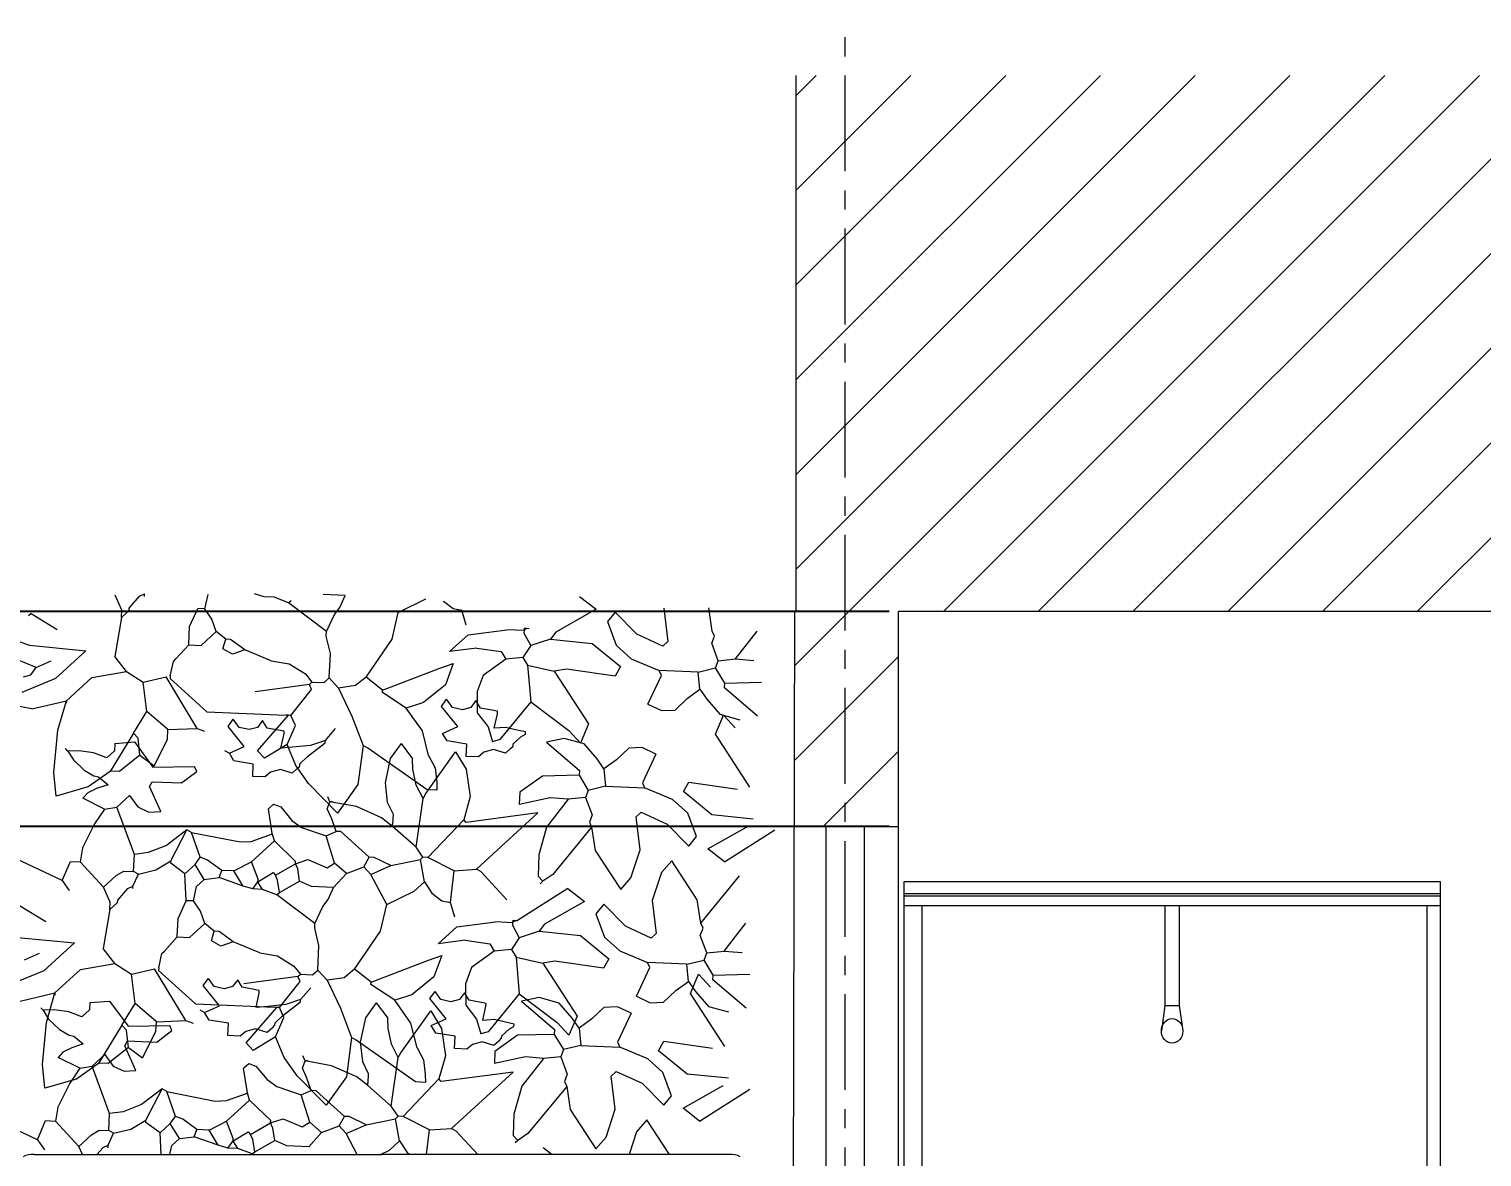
# Model space of a CAD drawing. Header units: centimetres. Extents: x 5667 to 17750, y 274 to 6203.
# Drawn here: x 7855.8 to 8045.5, y 4658 to 4805.3 of the extents above; entities that cross this region are included whole.
import ezdxf

# ---------------------------------------------------------------- set-up
doc = ezdxf.new("R2010")
doc.units = ezdxf.units.CM
doc.header["$MEASUREMENT"] = 0
doc.linetypes.add('CENTERX2', pattern=[4, 2.5, -0.5, 0.5, -0.5])
doc.layers.get('0').update_dxf_attribs({"lineweight": 18})
for name, color, linetype, lineweight in [('A-FURN', 8, 'Continuous', 9), ('A-GLAZ-FULL', 140, 'Continuous', 9), ('A-WALL-FULL', 7, 'Continuous', 20), ('G-ANNO-DIM', 3, 'Continuous', 9), ('G-HEDGE', 104, 'Continuous', 9)]:
    doc.layers.add(name, color=color, linetype=linetype, lineweight=lineweight)
doc.styles.add('ARIAL', font='arial.ttf')
doc.dimstyles.new('TICK_36', dxfattribs={"dimtxt": 10, "dimasz": 3.6, "dimexe": 1.8, "dimexo": 1.2, "dimgap": 1.8, "dimtad": 0, "dimdec": 0, "dimzin": 0, "dimdsep": 46, "dimtxsty": 'ARIAL', "dimblk": 'OBLIQUE', "dimcen": 1.8, "dimdle": 1.8, "dimclrd": 256, "dimclrt": 256, "dimadec": 0, "dimazin": 0, "dimtfac": 1, "dimtdec": 0, "dimtmove": 1, "dimatfit": 3, "dimldrblk": 'OPEN90', "dimfxl": 1, "dimtolj": 1, "dimtzin": 0, "dimarcsym": 0})

# ---------------------------------------------------------------- blocks, each defined once
blk = doc.blocks.new('_Oblique')
at = {"color": 0, "linetype": 'ByBlock', "lineweight": -2}
blk.add_line((-0.5, -0.5), (0.5, 0.5), dxfattribs=at)
blk = doc.blocks.new('*D37')
at = {"layer": 'Defpoints', "color": 0, "transparency": 16777216}
for p in [(7969.34, 4729.28), (7566.06, 4503.99), (7969.34, 4503.99)]:
    blk.add_point(p, dxfattribs=at)
at = {"layer": 'G-ANNO-DIM', "lineweight": -2, "transparency": 16777216}
for p, q in [((7566.06, 4731.08), (7566.06, 4629.6)), ((7566.06, 4502.19), (7566.06, 4603.66))]:
    blk.add_line(p, q, dxfattribs=at)
at = {"layer": 'G-ANNO-DIM', "color": 0, "lineweight": -2, "transparency": 16777216}
for p, q in [((7968.14, 4729.28), (7564.26, 4729.28)), ((7968.14, 4503.99), (7564.26, 4503.99))]:
    blk.add_line(p, q, dxfattribs=at)
at = {"layer": 'G-ANNO-DIM', "lineweight": -2, "transparency": 16777216, "xscale": 3.6, "yscale": 3.6, "zscale": 3.6}
for p, rotation in [((7566.06, 4729.28), 90), ((7566.06, 4503.99), 270)]:
    blk.add_blockref('_Oblique', p, dxfattribs=dict(at, rotation=rotation))
at = {"layer": 'G-ANNO-DIM', "transparency": 16777216, "insert": (7566.06, 4616.63), "char_height": 10, "attachment_point": 5, "rotation": 90, "style": 'ARIAL'}
blk.add_mtext('\\A1;225', dxfattribs=at)
blk = doc.blocks.new('_Open90')
at = {"color": 0, "linetype": 'ByBlock', "lineweight": -2}
for p, q in [((0, 0), (-1, 0)), ((-0.5, 0.5), (0, 0)), ((0, 0), (-0.5, -0.5))]:
    blk.add_line(p, q, dxfattribs=at)
blk = doc.blocks.new('*D39')
at = {"layer": 'Defpoints', "color": 0, "transparency": 16777216}
for p in [(7969.34, 4729.28), (7630.66, 4701.2), (7969.34, 4701.2)]:
    blk.add_point(p, dxfattribs=at)
at = {"layer": 'G-ANNO-DIM', "lineweight": -2, "transparency": 16777216}
for p, q in [((7630.66, 4731.08), (7630.66, 4724.29)), ((7630.66, 4699.4), (7630.66, 4706.18))]:
    blk.add_line(p, q, dxfattribs=at)
at = {"layer": 'G-ANNO-DIM', "color": 0, "lineweight": -2, "transparency": 16777216}
for p, q in [((7968.14, 4729.28), (7628.86, 4729.28)), ((7968.14, 4701.2), (7628.86, 4701.2))]:
    blk.add_line(p, q, dxfattribs=at)
at = {"layer": 'G-ANNO-DIM', "lineweight": -2, "transparency": 16777216, "xscale": 3.6, "yscale": 3.6, "zscale": 3.6}
for p, rotation in [((7630.66, 4729.28), 90), ((7630.66, 4701.2), 270)]:
    blk.add_blockref('_Oblique', p, dxfattribs=dict(at, rotation=rotation))
at = {"layer": 'G-ANNO-DIM', "transparency": 16777216, "insert": (7630.66, 4715.24), "char_height": 10, "attachment_point": 5, "rotation": 90, "style": 'ARIAL'}
blk.add_mtext('\\A1;28', dxfattribs=at)

msp = doc.modelspace()

# ---------------------------------------------------------------- hatches: boundary and pattern name
at = {"layer": 'A-WALL-FULL'}
h = msp.add_hatch(dxfattribs=at)
h.set_pattern_fill('ANSI31', color=0, scale=70)
h.set_pattern_definition([(45, (-147.377, 1185.192), (-6.187184, 6.187184), [])])
h.paths.add_polyline_path([(8561.09, 4799.28), (7955.96, 4799.28), (7955.96, 4729.28), (7955.81, 4729.28), (7955.75, 4701.2), (7969.34, 4701.2), (7969.34, 4729.28), (8178.39, 4729.28), (8178.39, 4713.99), (8186.09, 4713.99), (8186.09, 4729.28), (8547.07, 4729.28), (8547.07, 4713.99), (8561.09, 4713.99), (8561.09, 4729.28)])
h.paths.add_polyline_path([(8571.09, 4503.99), (8561.09, 4503.99), (8085.27, 4503.99), (8085.27, 4503.99), (8070.49, 4503.99), (7969.34, 4503.99), (7969.34, 4581.2), (7955.49, 4581.2), (7955.32, 4503.99), (7659.95, 4503.99), (7649.95, 4503.99), (7649.95, 4433.99), (8571.09, 4433.99)])

# ---------------------------------------------------------------- linework, layer by layer
at = {"layer": 'A-FURN'}
for p, q in [((7970.09, 4692.42), (8040.09, 4692.42)), ((7970.09, 4692.11), (8040.09, 4692.11)), ((7970.09, 4690.85), (8040.09, 4690.85)), ((7970.09, 4690.85), (8040.09, 4690.85)), ((7972.44, 4516.95), (7972.44, 4690.85)), ((8004.15, 4690.85), (8004.15, 4677.79)), ((8006.02, 4690.85), (8006.02, 4677.79)), ((8038.38, 4516.95), (8038.38, 4690.85)), ((8004.15, 4677.79), (8003.69, 4674.49)), ((8004.15, 4677.79), (8006.02, 4677.79)), ((8006.02, 4677.79), (8006.49, 4674.49)), ((7856.47, 4658.33), (7901.86, 4658.33)), ((7947.24, 4658.33), (7901.86, 4658.33))]:
    msp.add_line(p, q, dxfattribs=at)
msp.add_lwpolyline([(7970.09, 4503.99), (7970.09, 4693.99), (8040.09, 4693.99), (8040.09, 4503.99)], dxfattribs=at)
for centre, start, end in [((7856.12, 4656.42), 79.6843, 124.328), ((7947.59, 4656.42), 55.672, 100.3157)]:
    msp.add_arc(centre, 1.94, start, end, dxfattribs=at)
msp.add_ellipse((8005.09, 4674.49), major_axis=(0, 1.61), ratio=0.869663, dxfattribs=at)
at = {"layer": 'A-GLAZ-FULL'}
for p, q in [((7959.91, 4581.2), (7959.91, 4701.2)), ((7964.91, 4581.2), (7964.91, 4701.2))]:
    msp.add_line(p, q, dxfattribs=at)
at = {"layer": 'A-WALL-FULL'}
for p, q in [((7955.96, 4799.28), (7955.96, 4729.28)), ((7955.32, 4503.99), (7955.81, 4729.28)), ((7955.96, 4729.28), (7955.81, 4729.28)), ((8178.39, 4729.28), (7969.34, 4729.28)), ((7969.34, 4503.99), (7969.34, 4729.28)), ((7955.73, 4701.2), (7969.34, 4701.2))]:
    msp.add_line(p, q, dxfattribs=at)
at = {"layer": 'G-ANNO-DIM', "linetype": 'CENTERX2', "ltscale": 5}
msp.add_line((7962.33, 4999.28), (7962.33, 4433.99), dxfattribs=at)
at = {"layer": 'G-HEDGE'}
for p, q in [((7867.91, 4729.45), (7867.04, 4731.4)), ((7868.88, 4729.72), (7870.23, 4731.26)), ((7870.23, 4731.26), (7870.88, 4731.56)), ((7870.86, 4731.24), (7870.88, 4731.56)), ((7878.78, 4729.61), (7879.19, 4731.51)), ((7886.52, 4731.19), (7885.26, 4731.57)), ((7887.8, 4731.14), (7886.52, 4731.19)), ((7889.69, 4730.41), (7887.8, 4731.14)), ((7889.69, 4730.41), (7890.02, 4730.72)), ((7894.64, 4726.68), (7889.69, 4730.41)), ((7897.08, 4731.37), (7894.21, 4731.5)), ((7896.37, 4729.8), (7897.08, 4731.37)), ((7904.01, 4729.15), (7907.61, 4730.91)), ((7909.93, 4730.63), (7911.21, 4729.65)), ((7927.68, 4731.25), (7929.85, 4729.56)), ((7856.06, 4729), (7855.73, 4728.7)), ((7856.06, 4729), (7859.49, 4726.94)), ((7867.87, 4728.49), (7867.01, 4723.41)), ((7867.87, 4728.49), (7867.91, 4729.45)), ((7867.87, 4728.49), (7868.87, 4729.4)), ((7868.87, 4729.4), (7868.88, 4729.72)), ((7876.76, 4727.31), (7877.83, 4729.65)), ((7878.78, 4729.61), (7877.83, 4729.65)), ((7879.69, 4728.29), (7878.78, 4729.61)), ((7894.64, 4726.68), (7895.69, 4728.87)), ((7895.69, 4728.87), (7896.37, 4729.8)), ((7903.22, 4725.67), (7904.01, 4729.15)), ((7911.21, 4729.65), (7912.34, 4729.43)), ((7912.89, 4727.49), (7912.34, 4729.43)), ((7929.85, 4729.56), (7924.6, 4726.59)), ((7932.36, 4729.19), (7931.34, 4727.95)), ((7935.18, 4726.31), (7932.36, 4729.19)), ((7938.7, 4729.69), (7939.22, 4725.37)), ((7945.03, 4726.71), (7944.58, 4729.74)), ((7850.48, 4726.74), (7855.86, 4724.87)), ((7876.66, 4724.91), (7876.76, 4727.31)), ((7878.26, 4724.84), (7880.25, 4726.67)), ((7880.25, 4726.67), (7879.69, 4728.29)), ((7881.49, 4725.66), (7880.25, 4726.67)), ((7894.61, 4726.05), (7894.64, 4726.68)), ((7913.17, 4726.23), (7918.22, 4726.87)), ((7920.46, 4726.77), (7918.22, 4726.87)), ((7920.46, 4726.77), (7920.44, 4726.45)), ((7920.47, 4727.09), (7920.46, 4726.77)), ((7920.79, 4727.08), (7920.46, 4726.77)), ((7920.47, 4727.09), (7920.79, 4727.08)), ((7920.79, 4727.08), (7921.11, 4727.06)), ((7924.6, 4726.59), (7923.92, 4725.66)), ((7931.34, 4727.95), (7932.48, 4724.89)), ((7945.32, 4726.06), (7945.03, 4726.71)), ((7948.07, 4723.07), (7950.9, 4726.7)), ((7855.86, 4724.87), (7863.24, 4724.14)), ((7874.98, 4723.07), (7876.66, 4724.91)), ((7876.66, 4724.91), (7878.26, 4724.84)), ((7881.11, 4724.4), (7881.49, 4725.66)), ((7882.13, 4725.63), (7881.49, 4725.66)), ((7883.98, 4724.27), (7882.13, 4725.63)), ((7895.15, 4723.78), (7894.61, 4726.05)), ((7899.81, 4720.71), (7903.22, 4725.67)), ((7910.73, 4724.03), (7913.17, 4726.23)), ((7921.33, 4724.82), (7920.3, 4723.26)), ((7920.44, 4726.45), (7921.33, 4724.82)), ((7923.92, 4725.66), (7921.33, 4724.82)), ((7923.92, 4725.66), (7929.33, 4725.11)), ((7929.33, 4725.11), (7933.04, 4722.07)), ((7932.48, 4724.89), (7934.45, 4723.11)), ((7938.56, 4724.76), (7935.18, 4726.31)), ((7938.56, 4724.76), (7939.22, 4725.37)), ((7944.96, 4725.12), (7945.32, 4726.06)), ((7945.82, 4722.84), (7944.96, 4725.12)), ((7856.72, 4721.94), (7854.21, 4723.01)), ((7856.72, 4721.94), (7858.67, 4722.82)), ((7863.24, 4724.14), (7859.24, 4720.5)), ((7868.52, 4721.43), (7867.01, 4723.41)), ((7874.25, 4720.86), (7874.65, 4722.76)), ((7874.65, 4722.76), (7874.98, 4723.07)), ((7882.36, 4723.7), (7881.11, 4724.4)), ((7883.98, 4724.27), (7882.36, 4723.7)), ((7887.44, 4722.84), (7883.98, 4724.27)), ((7887.44, 4722.84), (7889.76, 4722.44)), ((7895.01, 4720.59), (7895.15, 4723.78)), ((7914.29, 4724.49), (7910.73, 4724.03)), ((7914.29, 4724.49), (7917.46, 4724.03)), ((7918.06, 4723.04), (7915.09, 4720.93)), ((7917.46, 4724.03), (7918.06, 4723.04)), ((7920.3, 4723.26), (7918.06, 4723.04)), ((7920.3, 4723.26), (7920.9, 4722.28)), ((7934.45, 4723.11), (7938.1, 4721.58)), ((7945.46, 4721.9), (7945.82, 4722.84)), ((7945.82, 4722.84), (7948.07, 4723.07)), ((7948.07, 4723.07), (7950.44, 4722.87)), ((7855.07, 4720.74), (7856.04, 4721.02)), ((7856.04, 4721.02), (7856.72, 4721.94)), ((7864.01, 4720.67), (7868.52, 4721.43)), ((7868.52, 4721.43), (7870.7, 4720.06)), ((7874.25, 4720.86), (7874.23, 4720.54)), ((7889.76, 4722.44), (7891.9, 4721.11)), ((7891.9, 4721.11), (7892.75, 4720.05)), ((7901.97, 4719.01), (7909.45, 4721.88)), ((7909.45, 4721.88), (7911.21, 4722.5)), ((7911.21, 4722.5), (7910.19, 4719.7)), ((7915.09, 4720.93), (7914.31, 4718.8)), ((7920.9, 4722.28), (7924.38, 4721.49)), ((7920.9, 4722.28), (7921.33, 4717.47)), ((7925.99, 4721.74), (7924.38, 4721.49)), ((7924.38, 4721.49), (7928.87, 4714.58)), ((7932.34, 4720.82), (7925.99, 4721.74)), ((7933.04, 4722.07), (7932.34, 4720.82)), ((7936.63, 4717.17), (7938.39, 4720.93)), ((7938.39, 4720.93), (7938.1, 4721.58)), ((7943.2, 4721.36), (7938.1, 4721.58)), ((7943.2, 4721.36), (7945.46, 4721.9)), ((7943.42, 4719.11), (7943.2, 4721.36)), ((7946.66, 4719.93), (7945.46, 4721.9)), ((7859.24, 4720.5), (7854.88, 4718.71)), ((7860.68, 4717.62), (7864.01, 4720.67)), ((7870.7, 4720.06), (7873.7, 4720.74)), ((7871.17, 4716.2), (7870.7, 4720.06)), ((7877.78, 4713.99), (7873.7, 4720.74)), ((7874.23, 4720.54), (7879.03, 4716.18)), ((7892.42, 4719.75), (7885.34, 4718.78)), ((7890, 4715.7), (7892.71, 4719.1)), ((7892.42, 4719.75), (7892.75, 4720.05)), ((7892.71, 4719.1), (7892.42, 4719.75)), ((7892.75, 4720.05), (7894.35, 4719.98)), ((7894.35, 4719.98), (7895.01, 4720.59)), ((7896.23, 4719.26), (7895.01, 4720.59)), ((7898.44, 4719.6), (7896.23, 4719.26)), ((7896.23, 4719.26), (7897.97, 4715.62)), ((7899.81, 4720.71), (7898.44, 4719.6)), ((7901.97, 4719.01), (7899.81, 4720.71)), ((7901.96, 4718.69), (7901.97, 4719.01)), ((7910.19, 4719.7), (7907.3, 4717.37)), ((7941.77, 4717.91), (7943.42, 4719.11)), ((7943.42, 4719.11), (7944.32, 4717.8)), ((7946.63, 4719.29), (7946.66, 4719.93)), ((7950.94, 4715.59), (7946.63, 4719.29)), ((7946.66, 4719.93), (7951.46, 4720.04)), ((7856.16, 4716.54), (7852.25, 4717.31)), ((7856.16, 4716.54), (7860.68, 4717.62)), ((7859.58, 4713.76), (7860.68, 4717.62)), ((7860.68, 4717.62), (7860.67, 4717.3)), ((7905.07, 4716.64), (7901.96, 4718.69)), ((7907.3, 4717.37), (7905.07, 4716.64)), ((7909.66, 4716.88), (7910.34, 4717.8)), ((7911.1, 4716.73), (7910.34, 4717.8)), ((7914.16, 4717.64), (7913.5, 4716.74)), ((7914.76, 4716.65), (7914.16, 4717.64)), ((7914.31, 4718.8), (7914.34, 4716.03)), ((7921.33, 4717.47), (7917.28, 4712.53)), ((7921.33, 4717.47), (7926.28, 4713.73)), ((7936.63, 4717.17), (7938.41, 4716.32)), ((7940.18, 4716.4), (7941.77, 4717.91)), ((7944.32, 4717.8), (7946.03, 4715.84)), ((7869.45, 4713.4), (7871.17, 4716.2)), ((7873.94, 4713.84), (7871.17, 4716.2)), ((7879.03, 4716.18), (7889.37, 4715.73)), ((7881.79, 4714.27), (7882.47, 4715.2)), ((7883.23, 4714.13), (7882.47, 4715.2)), ((7885.65, 4711.09), (7889.68, 4715.71)), ((7889.68, 4715.71), (7889.37, 4715.73)), ((7890, 4715.7), (7889.68, 4715.71)), ((7890.59, 4714.4), (7890, 4715.7)), ((7897.97, 4715.62), (7899.42, 4711.77)), ((7907.17, 4713.67), (7905.07, 4716.64)), ((7911.78, 4714.23), (7909.66, 4716.88)), ((7912.4, 4716.44), (7911.1, 4716.73)), ((7913.5, 4716.74), (7912.4, 4716.44)), ((7914.34, 4716.03), (7915.75, 4714.19)), ((7916.98, 4716.24), (7914.76, 4716.65)), ((7916.56, 4714.02), (7916.97, 4715.92)), ((7916.97, 4715.92), (7916.98, 4716.24)), ((7938.41, 4716.32), (7940.18, 4716.4)), ((7945.43, 4713.23), (7946.5, 4715.74)), ((7946.03, 4715.84), (7948.64, 4715.11)), ((7948.02, 4714.08), (7946.5, 4715.74)), ((7859.05, 4708.24), (7859.58, 4713.76)), ((7869.45, 4713.4), (7866.4, 4708.39)), ((7870.06, 4712.73), (7869.45, 4713.4)), ((7873.89, 4712.57), (7873.94, 4713.84)), ((7873.94, 4713.84), (7877.78, 4713.99)), ((7877.78, 4713.99), (7878.73, 4713.63)), ((7883.91, 4711.62), (7881.79, 4714.27)), ((7884.53, 4713.84), (7883.23, 4714.13)), ((7885.63, 4714.14), (7884.53, 4713.84)), ((7886.3, 4715.04), (7885.63, 4714.14)), ((7886.89, 4714.05), (7886.3, 4715.04)), ((7889.11, 4713.64), (7886.89, 4714.05)), ((7888.7, 4711.42), (7889.1, 4713.32)), ((7889.1, 4713.32), (7889.11, 4713.64)), ((7889.52, 4711.88), (7890.59, 4714.4)), ((7894.5, 4712.44), (7895.84, 4713.98)), ((7907.99, 4710.44), (7907.17, 4713.67)), ((7909.82, 4713.35), (7911.78, 4714.23)), ((7910.42, 4712.37), (7909.82, 4713.35)), ((7915.75, 4714.19), (7916.31, 4712.25)), ((7918.08, 4714.13), (7916.56, 4714.02)), ((7919.35, 4713.83), (7918.08, 4714.13)), ((7920.65, 4713.55), (7919.35, 4713.83)), ((7920.03, 4712.91), (7920.63, 4713.23)), ((7920.63, 4713.23), (7920.65, 4713.55)), ((7926.28, 4713.73), (7927.81, 4712.07)), ((7928.87, 4714.58), (7927.81, 4712.07)), ((7949.92, 4706.33), (7945.43, 4713.23)), ((7860.87, 4711.03), (7860.57, 4711.36)), ((7866.99, 4712.04), (7866.95, 4711.09)), ((7866.99, 4712.04), (7869.56, 4712.25)), ((7869.56, 4712.25), (7871.97, 4708.95)), ((7870.28, 4710.49), (7870.06, 4712.73)), ((7872.14, 4709.13), (7873.89, 4712.57)), ((7881.96, 4710.75), (7883.91, 4711.62)), ((7889.52, 4711.88), (7886.56, 4710.1)), ((7890.22, 4711.53), (7888.7, 4711.42)), ((7890.65, 4709.17), (7889.52, 4711.88)), ((7892.58, 4711.77), (7890.22, 4711.53)), ((7892.17, 4710.31), (7894.48, 4712.12)), ((7894.5, 4712.44), (7892.58, 4711.77)), ((7894.48, 4712.12), (7894.5, 4712.44)), ((7899.42, 4711.77), (7898.76, 4706.67)), ((7900.04, 4711.43), (7899.42, 4711.77)), ((7907.8, 4705.97), (7900.04, 4711.43)), ((7904.38, 4712.01), (7902.98, 4710.06)), ((7904.38, 4712.01), (7905.9, 4710.03)), ((7912.96, 4711.94), (7910.42, 4712.37)), ((7912.89, 4710.34), (7912.96, 4711.94)), ((7917.28, 4712.53), (7916.31, 4712.25)), ((7918.69, 4711.37), (7918.02, 4710.76)), ((7918.69, 4711.37), (7919.02, 4711.67)), ((7919.02, 4711.67), (7919.03, 4711.99)), ((7919.03, 4711.99), (7920.03, 4712.91)), ((7925.67, 4712.7), (7923.36, 4712.22)), ((7923.36, 4712.22), (7927.67, 4708.52)), ((7928.28, 4711.98), (7925.67, 4712.7)), ((7929.98, 4710.02), (7928.28, 4711.98)), ((7934.12, 4711.41), (7932.53, 4709.91)), ((7935.89, 4711.49), (7934.12, 4711.41)), ((7937.67, 4710.64), (7935.89, 4711.49)), ((7862.36, 4711.09), (7860.87, 4711.03)), ((7860.87, 4711.03), (7861.6, 4709.89)), ((7861.6, 4709.89), (7863.01, 4708.54)), ((7864.22, 4710.82), (7862.36, 4711.09)), ((7865.95, 4710.17), (7864.22, 4710.82)), ((7866.95, 4711.09), (7865.95, 4710.17)), ((7870.28, 4710.49), (7867.63, 4708.36)), ((7870.28, 4710.49), (7872.14, 4709.13)), ((7881.33, 4711.1), (7881.96, 4710.75)), ((7882.55, 4709.77), (7881.96, 4710.75)), ((7885.09, 4709.34), (7882.55, 4709.77)), ((7886.56, 4710.1), (7885.65, 4711.09)), ((7891.17, 4709.39), (7892.17, 4710.31)), ((7902.98, 4710.06), (7902.3, 4706.89)), ((7905.93, 4708.68), (7905.9, 4710.03)), ((7907.62, 4705.48), (7911.51, 4710.95)), ((7907.99, 4710.44), (7908.83, 4708.84)), ((7911.51, 4710.95), (7912.91, 4708.66)), ((7914.48, 4710.27), (7912.89, 4710.34)), ((7915.21, 4710.88), (7914.48, 4710.27)), ((7916.48, 4711.23), (7915.21, 4710.88)), ((7918.02, 4710.76), (7916.48, 4711.23)), ((7930.88, 4708.7), (7929.98, 4710.02)), ((7932.53, 4709.91), (7930.88, 4708.7)), ((7937.67, 4710.64), (7935.91, 4706.88)), ((7859.36, 4705.16), (7859.05, 4708.24)), ((7863.01, 4708.54), (7864.27, 4707.81)), ((7866.4, 4708.39), (7863.52, 4706.36)), ((7864.27, 4707.81), (7864.88, 4707.66)), ((7864.88, 4707.66), (7866.12, 4706.65)), ((7867.63, 4708.36), (7866.35, 4708.42)), ((7871.97, 4708.95), (7877.41, 4709.03)), ((7875.71, 4706.87), (7877.7, 4708.38)), ((7877.7, 4708.38), (7877.41, 4709.03)), ((7885.02, 4707.74), (7885.09, 4709.34)), ((7886.62, 4707.67), (7885.02, 4707.74)), ((7887.35, 4708.28), (7886.62, 4707.67)), ((7888.62, 4708.63), (7887.35, 4708.28)), ((7890.15, 4708.16), (7888.62, 4708.63)), ((7890.82, 4708.77), (7890.15, 4708.16)), ((7892.3, 4706.79), (7890.65, 4709.17)), ((7890.82, 4708.77), (7891.15, 4709.07)), ((7891.15, 4709.07), (7891.17, 4709.39)), ((7906.38, 4706.6), (7905.93, 4708.68)), ((7908.83, 4708.84), (7909.04, 4706.99)), ((7912.91, 4708.66), (7913.41, 4705.09)), ((7922.85, 4707.77), (7919.88, 4705.66)), ((7927.65, 4707.88), (7922.85, 4707.77)), ((7927.67, 4708.52), (7927.65, 4707.88)), ((7927.65, 4707.88), (7928.84, 4705.91)), ((7930.88, 4708.7), (7931.1, 4706.45)), ((7863.52, 4706.36), (7859.36, 4705.16)), ((7864.61, 4706.13), (7863.47, 4705.57)), ((7866.12, 4706.65), (7864.61, 4706.13)), ((7871.54, 4706.41), (7871.89, 4707.04)), ((7873, 4703.15), (7871.54, 4706.41)), ((7871.89, 4707.04), (7875.71, 4706.87)), ((7896.1, 4702.94), (7892.3, 4706.79)), ((7898.76, 4706.67), (7896.1, 4702.94)), ((7902.3, 4706.89), (7902.57, 4704.36)), ((7907.27, 4704.85), (7906.38, 4706.6)), ((7909.07, 4705.92), (7907.8, 4705.97)), ((7909.04, 4706.99), (7909.07, 4705.92)), ((7919.88, 4705.66), (7919.81, 4704.07)), ((7928.84, 4705.91), (7928.48, 4704.97)), ((7931.1, 4706.45), (7928.84, 4705.91)), ((7931.1, 4706.45), (7936.2, 4706.23)), ((7935.91, 4706.88), (7936.2, 4706.23)), ((7939.85, 4704.71), (7936.2, 4706.23)), ((7941.27, 4705.74), (7941.96, 4706.99)), ((7944.97, 4702.71), (7941.27, 4705.74)), ((7941.96, 4706.99), (7948.31, 4706.08)), ((7863.47, 4705.57), (7862.84, 4704.87)), ((7865.66, 4703.47), (7862.84, 4704.87)), ((7867.27, 4703.72), (7868.93, 4705.25)), ((7868.93, 4705.25), (7870.02, 4703.74)), ((7870.02, 4703.74), (7871.46, 4703.07)), ((7887.07, 4703.5), (7887.74, 4704.11)), ((7887.74, 4704.11), (7888.68, 4703.75)), ((7888.68, 4703.75), (7890.13, 4701.99)), ((7894.74, 4703.48), (7895.1, 4704.42)), ((7895.1, 4704.42), (7894.81, 4705.08)), ((7895.42, 4704.41), (7895.1, 4704.42)), ((7898.56, 4703.79), (7895.1, 4704.42)), ((7901.83, 4702.33), (7898.56, 4703.79)), ((7902.57, 4704.36), (7903.34, 4702.79)), ((7906.35, 4698.5), (7907.27, 4704.85)), ((7907.27, 4704.85), (7907.62, 4705.48)), ((7913.41, 4705.09), (7912.58, 4702.07)), ((7923.86, 4704.94), (7919.81, 4704.07)), ((7926.23, 4704.75), (7923.4, 4701.12)), ((7926.23, 4704.75), (7923.86, 4704.94)), ((7928.48, 4704.97), (7926.23, 4704.75)), ((7928.48, 4704.97), (7929.34, 4702.7)), ((7941.82, 4702.93), (7939.85, 4704.71)), ((7865.66, 4703.47), (7864.35, 4701.53)), ((7865.66, 4703.47), (7867.27, 4703.72)), ((7869.56, 4697.55), (7867.27, 4703.72)), ((7871.46, 4703.07), (7873, 4703.15)), ((7887.57, 4700.28), (7887.07, 4703.5)), ((7890.13, 4701.99), (7891.4, 4701.07)), ((7895.33, 4702.18), (7894.74, 4703.48)), ((7895.89, 4700.55), (7895.33, 4702.18)), ((7903.27, 4701.19), (7901.83, 4702.33)), ((7903.34, 4702.79), (7903.29, 4701.51)), ((7907.89, 4697.16), (7912.58, 4702.07)), ((7912.89, 4701.73), (7912.58, 4702.07)), ((7922.25, 4702.97), (7912.89, 4701.73)), ((7914.22, 4695.6), (7922.25, 4702.97)), ((7929.34, 4702.7), (7928.98, 4701.75)), ((7935.75, 4703.05), (7935.08, 4702.44)), ((7935.6, 4698.13), (7935.08, 4702.44)), ((7935.75, 4703.05), (7939.12, 4701.51)), ((7942.96, 4699.86), (7941.82, 4702.93)), ((7950.38, 4702.15), (7944.97, 4702.71)), ((7864.35, 4701.53), (7862.8, 4698.4)), ((7876.41, 4700.77), (7873.74, 4698.72)), ((7874.31, 4696.7), (7876.41, 4700.77)), ((7877.03, 4700.42), (7876.41, 4700.77)), ((7877.03, 4700.42), (7883.37, 4699.18)), ((7878.17, 4697.17), (7877.03, 4700.42)), ((7884.82, 4699.24), (7887.59, 4700.21)), ((7887.85, 4699.31), (7887.57, 4700.28)), ((7891.4, 4701.07), (7894.59, 4699.97)), ((7894.59, 4699.97), (7895.89, 4700.55)), ((7895.71, 4696.41), (7894.59, 4699.97)), ((7896.53, 4700.53), (7895.89, 4700.55)), ((7900.22, 4697.17), (7896.53, 4700.53)), ((7903.27, 4701.19), (7903.29, 4701.51)), ((7906.35, 4698.5), (7903.27, 4701.19)), ((7923.4, 4701.12), (7922.36, 4697.47)), ((7929.27, 4701.1), (7924.2, 4694.93)), ((7928.98, 4701.75), (7929.27, 4701.1)), ((7929.27, 4701.1), (7929.72, 4698.07)), ((7939.12, 4701.51), (7941.95, 4698.63)), ((7944.45, 4698.25), (7949.7, 4701.22)), ((7946.62, 4696.56), (7953.19, 4700.75)), ((7862.8, 4698.4), (7862.48, 4696.58)), ((7873.74, 4698.72), (7871.35, 4697.78)), ((7883.37, 4699.18), (7884.82, 4699.24)), ((7884.85, 4696.56), (7887.85, 4699.31)), ((7890.61, 4696.63), (7887.85, 4699.31)), ((7907.25, 4697.18), (7906.35, 4698.5)), ((7929.72, 4698.07), (7933.07, 4692.94)), ((7934.41, 4694.48), (7935.6, 4698.13)), ((7941.95, 4698.63), (7942.96, 4699.86)), ((7946.62, 4696.56), (7944.45, 4698.25)), ((7860.14, 4694.12), (7852.62, 4697.65)), ((7860.14, 4694.12), (7861.21, 4696.63)), ((7861.21, 4696.63), (7862.48, 4696.58)), ((7865.53, 4693.25), (7862.48, 4696.58)), ((7869.46, 4695.32), (7869.56, 4697.55)), ((7871.35, 4697.78), (7869.56, 4697.55)), ((7872.34, 4695.51), (7874.31, 4696.7)), ((7874.3, 4696.38), (7874.31, 4696.7)), ((7876.16, 4695.02), (7874.3, 4696.38)), ((7876.16, 4695.02), (7877.49, 4696.24)), ((7877.49, 4696.24), (7878.17, 4697.17)), ((7878.68, 4694.27), (7877.49, 4696.24)), ((7879.11, 4696.81), (7878.17, 4697.17)), ((7880.97, 4695.45), (7879.11, 4696.81)), ((7882.56, 4695.38), (7884.85, 4696.56)), ((7885.71, 4694.29), (7884.85, 4696.56)), ((7887.97, 4694.83), (7890.6, 4696.31)), ((7890.6, 4696.31), (7892.22, 4696.88)), ((7890.6, 4696.31), (7890.61, 4696.63)), ((7890.89, 4695.66), (7890.6, 4696.31)), ((7892.22, 4696.88), (7894.73, 4695.81)), ((7894.73, 4695.81), (7895.71, 4696.41)), ((7897.25, 4695.06), (7895.71, 4696.41)), ((7899.53, 4695.92), (7900.22, 4697.17)), ((7900.86, 4697.14), (7900.22, 4697.17)), ((7903.05, 4696.09), (7900.86, 4697.14)), ((7903.05, 4696.09), (7906.92, 4696.88)), ((7906.92, 4696.88), (7907.25, 4697.18)), ((7907.43, 4693.98), (7906.92, 4696.88)), ((7907.89, 4697.16), (7907.25, 4697.18)), ((7911.33, 4695.41), (7907.89, 4697.16)), ((7922.36, 4697.47), (7922.28, 4694.69)), ((7939.73, 4696.72), (7938.38, 4695.18)), ((7943.07, 4691.59), (7939.73, 4696.72)), ((7865.53, 4693.25), (7867.2, 4694.77)), ((7867.2, 4694.77), (7868.18, 4695.37)), ((7868.18, 4695.37), (7869.46, 4695.32)), ((7869.37, 4693.4), (7870.08, 4694.97)), ((7870.08, 4694.97), (7869.46, 4695.32)), ((7870.08, 4694.97), (7872.34, 4695.51)), ((7876.32, 4691.5), (7876.16, 4695.02)), ((7877.68, 4693.36), (7878.68, 4694.27)), ((7878.68, 4694.27), (7880.61, 4694.51)), ((7880.61, 4694.51), (7880.97, 4695.45)), ((7883.76, 4693.41), (7880.61, 4694.51)), ((7882.56, 4695.38), (7880.97, 4695.45)), ((7883.76, 4693.41), (7882.56, 4695.38)), ((7885.7, 4693.97), (7887.67, 4695.16)), ((7885.7, 4693.97), (7885.71, 4694.29)), ((7887.67, 4695.16), (7887.97, 4694.83)), ((7888.26, 4694.18), (7887.97, 4694.83)), ((7891.14, 4694.05), (7890.89, 4695.66)), ((7895.57, 4693.22), (7897.25, 4695.06)), ((7897.25, 4695.06), (7899.53, 4695.92)), ((7900.44, 4694.92), (7899.53, 4695.92)), ((7900.44, 4694.92), (7903.05, 4696.09)), ((7902.51, 4691), (7900.44, 4694.92)), ((7910.83, 4691.27), (7911.33, 4695.41)), ((7911.33, 4695.41), (7914.22, 4695.6)), ((7914.84, 4695.25), (7914.22, 4695.6)), ((7918.2, 4691.59), (7914.84, 4695.25)), ((7922.28, 4694.69), (7922.89, 4694.03)), ((7924.2, 4694.93), (7922.89, 4694.03)), ((7933.07, 4692.94), (7934.41, 4694.48)), ((7938.38, 4695.18), (7937.2, 4691.54)), ((7943.53, 4688.56), (7948.59, 4694.73)), ((7860.14, 4694.12), (7861.04, 4692.81)), ((7866.41, 4691.29), (7865.53, 4693.25)), ((7867.38, 4691.57), (7868.72, 4693.11)), ((7868.72, 4693.11), (7869.37, 4693.4)), ((7869.36, 4693.08), (7869.37, 4693.4)), ((7877.28, 4691.46), (7877.68, 4693.36)), ((7885.02, 4693.04), (7883.76, 4693.41)), ((7885.02, 4693.04), (7885.7, 4693.97)), ((7886.3, 4692.98), (7885.02, 4693.04)), ((7886.3, 4692.98), (7885.7, 4693.97)), ((7888.18, 4692.26), (7886.3, 4692.98)), ((7888.18, 4692.26), (7888.52, 4692.57)), ((7888.52, 4692.57), (7888.26, 4694.18)), ((7888.52, 4692.57), (7891.14, 4694.05)), ((7892.7, 4693.34), (7891.14, 4694.05)), ((7895.57, 4693.22), (7892.7, 4693.34)), ((7894.87, 4691.65), (7895.57, 4693.22)), ((7902.51, 4691), (7906.1, 4692.76)), ((7906.1, 4692.76), (7907.43, 4693.98)), ((7907.43, 4693.98), (7908.42, 4692.47)), ((7908.42, 4692.47), (7909.7, 4691.5)), ((7926.18, 4693.1), (7919.61, 4688.91)), ((7922.89, 4694.03), (7922.55, 4693.72)), ((7926.18, 4693.1), (7928.34, 4691.41)), ((7854.56, 4690.85), (7857.99, 4688.78)), ((7866.36, 4690.34), (7866.41, 4691.29)), ((7866.36, 4690.34), (7867.36, 4691.25)), ((7867.36, 4691.25), (7867.38, 4691.57)), ((7875.26, 4689.15), (7876.32, 4691.5)), ((7877.28, 4691.46), (7876.32, 4691.5)), ((7878.18, 4690.14), (7877.28, 4691.46)), ((7893.13, 4688.53), (7888.18, 4692.26)), ((7893.13, 4688.53), (7894.19, 4690.72)), ((7894.19, 4690.72), (7894.87, 4691.65)), ((7901.72, 4687.52), (7902.51, 4691)), ((7909.7, 4691.5), (7910.83, 4691.27)), ((7911.39, 4689.33), (7910.83, 4691.27)), ((7928.34, 4691.41), (7923.1, 4688.44)), ((7930.85, 4691.03), (7929.84, 4689.8)), ((7933.68, 4688.15), (7930.85, 4691.03)), ((7937.2, 4691.54), (7937.72, 4687.22)), ((7943.53, 4688.56), (7943.07, 4691.59)), ((7866.36, 4690.34), (7865.5, 4685.26)), ((7875.16, 4686.76), (7875.26, 4689.15)), ((7878.75, 4688.52), (7878.18, 4690.14)), ((7911.67, 4688.07), (7916.72, 4688.72)), ((7918.95, 4688.62), (7916.72, 4688.72)), ((7918.95, 4688.62), (7918.94, 4688.3)), ((7918.97, 4688.94), (7918.95, 4688.62)), ((7919.29, 4688.93), (7918.95, 4688.62)), ((7918.97, 4688.94), (7919.29, 4688.93)), ((7919.29, 4688.93), (7919.61, 4688.91)), ((7929.84, 4689.8), (7930.97, 4686.73)), ((7943.82, 4687.91), (7943.53, 4688.56)), ((7854.35, 4686.71), (7861.74, 4685.98)), ((7873.48, 4684.91), (7875.16, 4686.76)), ((7875.16, 4686.76), (7876.75, 4686.69)), ((7876.75, 4686.69), (7878.75, 4688.52)), ((7879.98, 4687.51), (7878.75, 4688.52)), ((7879.61, 4686.24), (7879.98, 4687.51)), ((7880.62, 4687.48), (7879.98, 4687.51)), ((7882.48, 4686.12), (7880.62, 4687.48)), ((7893.11, 4687.89), (7893.13, 4688.53)), ((7893.65, 4685.63), (7893.11, 4687.89)), ((7898.31, 4682.55), (7901.72, 4687.52)), ((7909.22, 4685.87), (7911.67, 4688.07)), ((7919.83, 4686.66), (7918.8, 4685.11)), ((7918.94, 4688.3), (7919.83, 4686.66)), ((7922.42, 4687.51), (7919.83, 4686.66)), ((7923.1, 4688.44), (7922.42, 4687.51)), ((7922.42, 4687.51), (7927.83, 4686.95)), ((7927.83, 4686.95), (7931.53, 4683.92)), ((7930.97, 4686.73), (7932.95, 4684.96)), ((7937.05, 4686.61), (7933.68, 4688.15)), ((7937.05, 4686.61), (7937.72, 4687.22)), ((7943.46, 4686.97), (7943.82, 4687.91)), ((7944.32, 4684.69), (7943.46, 4686.97)), ((7946.57, 4684.91), (7949.4, 4688.54)), ((7861.74, 4685.98), (7857.74, 4682.34)), ((7867.02, 4683.28), (7865.5, 4685.26)), ((7873.15, 4684.61), (7873.48, 4684.91)), ((7880.86, 4685.55), (7879.61, 4686.24)), ((7882.48, 4686.12), (7880.86, 4685.55)), ((7885.93, 4684.69), (7882.48, 4686.12)), ((7893.51, 4682.44), (7893.65, 4685.63)), ((7912.78, 4686.33), (7909.22, 4685.87)), ((7912.78, 4686.33), (7915.96, 4685.87)), ((7916.55, 4684.89), (7913.59, 4682.78)), ((7915.96, 4685.87), (7916.55, 4684.89)), ((7918.8, 4685.11), (7916.55, 4684.89)), ((7918.8, 4685.11), (7919.4, 4684.13)), ((7932.95, 4684.96), (7936.59, 4683.43)), ((7944.32, 4684.69), (7946.57, 4684.91)), ((7946.57, 4684.91), (7948.94, 4684.72)), ((7855.21, 4683.79), (7857.17, 4684.66)), ((7862.51, 4682.51), (7867.02, 4683.28)), ((7867.02, 4683.28), (7869.19, 4681.9)), ((7872.74, 4682.71), (7873.15, 4684.61)), ((7885.93, 4684.69), (7888.25, 4684.28)), ((7888.25, 4684.28), (7890.4, 4682.96)), ((7890.4, 4682.96), (7891.25, 4681.9)), ((7900.47, 4680.86), (7907.95, 4683.73)), ((7907.95, 4683.73), (7909.7, 4684.35)), ((7909.7, 4684.35), (7908.68, 4681.55)), ((7919.4, 4684.13), (7922.88, 4683.34)), ((7919.4, 4684.13), (7919.83, 4679.31)), ((7924.49, 4683.58), (7922.88, 4683.34)), ((7922.88, 4683.34), (7927.37, 4676.43)), ((7930.84, 4682.67), (7924.49, 4683.58)), ((7931.53, 4683.92), (7930.84, 4682.67)), ((7936.89, 4682.78), (7936.59, 4683.43)), ((7941.7, 4683.21), (7936.59, 4683.43)), ((7941.7, 4683.21), (7943.96, 4683.75)), ((7941.92, 4680.96), (7941.7, 4683.21)), ((7943.96, 4683.75), (7944.32, 4684.69)), ((7945.15, 4681.78), (7943.96, 4683.75)), ((7857.74, 4682.34), (7853.37, 4680.56)), ((7859.18, 4679.46), (7862.51, 4682.51)), ((7869.19, 4681.9), (7872.2, 4682.58)), ((7869.66, 4678.05), (7869.19, 4681.9)), ((7876.28, 4675.84), (7872.2, 4682.58)), ((7872.74, 4682.71), (7872.73, 4682.39)), ((7872.73, 4682.39), (7877.53, 4678.02)), ((7878.55, 4680.42), (7879.23, 4681.35)), ((7879.99, 4680.27), (7879.23, 4681.35)), ((7883.06, 4681.18), (7882.39, 4680.28)), ((7883.65, 4680.2), (7883.06, 4681.18)), ((7890.91, 4681.6), (7883.84, 4680.63)), ((7890.91, 4681.6), (7891.25, 4681.9)), ((7891.2, 4680.94), (7890.91, 4681.6)), ((7891.25, 4681.9), (7892.84, 4681.83)), ((7892.84, 4681.83), (7893.51, 4682.44)), ((7894.73, 4681.11), (7893.51, 4682.44)), ((7896.94, 4681.44), (7894.73, 4681.11)), ((7894.73, 4681.11), (7896.47, 4677.47)), ((7898.31, 4682.55), (7896.94, 4681.44)), ((7900.47, 4680.86), (7898.31, 4682.55)), ((7908.68, 4681.55), (7905.79, 4679.21)), ((7913.59, 4682.78), (7912.81, 4680.64)), ((7935.12, 4679.02), (7936.89, 4682.78)), ((7942.19, 4679.38), (7943.25, 4681.89)), ((7944.78, 4680.22), (7943.25, 4681.89)), ((7945.12, 4681.14), (7945.15, 4681.78)), ((7949.44, 4677.44), (7945.12, 4681.14)), ((7945.15, 4681.78), (7949.95, 4681.89)), ((7854.66, 4678.38), (7859.18, 4679.46)), ((7858.08, 4675.6), (7859.18, 4679.46)), ((7859.18, 4679.46), (7859.16, 4679.14)), ((7880.67, 4677.77), (7878.55, 4680.42)), ((7881.29, 4679.99), (7879.99, 4680.27)), ((7882.39, 4680.28), (7881.29, 4679.99)), ((7885.87, 4679.78), (7883.65, 4680.2)), ((7885.46, 4677.56), (7885.86, 4679.46)), ((7885.86, 4679.46), (7885.87, 4679.78)), ((7888.5, 4677.55), (7891.2, 4680.94)), ((7891.25, 4678.59), (7892.6, 4680.13)), ((7900.46, 4680.54), (7900.47, 4680.86)), ((7903.56, 4678.49), (7900.46, 4680.54)), ((7905.79, 4679.21), (7903.56, 4678.49)), ((7908.15, 4678.72), (7908.83, 4679.65)), ((7909.6, 4678.57), (7908.83, 4679.65)), ((7912.66, 4679.48), (7912, 4678.58)), ((7913.26, 4678.5), (7912.66, 4679.48)), ((7912.81, 4680.64), (7912.84, 4677.87)), ((7919.83, 4679.31), (7915.78, 4674.38)), ((7919.83, 4679.31), (7924.78, 4675.58)), ((7938.68, 4678.25), (7940.27, 4679.75)), ((7940.27, 4679.75), (7941.92, 4680.96)), ((7941.92, 4680.96), (7942.82, 4679.64)), ((7946.68, 4672.47), (7942.19, 4679.38)), ((7942.82, 4679.64), (7944.52, 4677.69)), ((7857.63, 4677.18), (7857.33, 4677.51)), ((7859.12, 4677.23), (7857.63, 4677.18)), ((7857.63, 4677.18), (7858.36, 4676.04)), ((7860.98, 4676.97), (7859.12, 4677.23)), ((7863.71, 4677.23), (7862.71, 4676.32)), ((7863.75, 4678.19), (7863.71, 4677.23)), ((7863.75, 4678.19), (7866.32, 4678.39)), ((7866.32, 4678.39), (7868.73, 4675.09)), ((7867.94, 4675.25), (7869.66, 4678.05)), ((7872.44, 4675.69), (7869.66, 4678.05)), ((7877.53, 4678.02), (7887.86, 4677.57)), ((7878.09, 4677.24), (7878.72, 4676.9)), ((7878.72, 4676.9), (7880.67, 4677.77)), ((7884.14, 4672.94), (7888.18, 4677.56)), ((7886.98, 4677.68), (7885.46, 4677.56)), ((7889.33, 4677.92), (7886.98, 4677.68)), ((7888.18, 4677.56), (7887.86, 4677.57)), ((7888.5, 4677.55), (7888.18, 4677.56)), ((7889.08, 4676.24), (7888.5, 4677.55)), ((7888.92, 4676.45), (7891.24, 4678.27)), ((7891.25, 4678.59), (7889.33, 4677.92)), ((7891.24, 4678.27), (7891.25, 4678.59)), ((7896.47, 4677.47), (7897.92, 4673.62)), ((7901.14, 4678.16), (7899.74, 4676.21)), ((7901.14, 4678.16), (7902.66, 4676.17)), ((7905.67, 4675.52), (7903.56, 4678.49)), ((7910.28, 4676.07), (7908.15, 4678.72)), ((7910.89, 4678.29), (7909.6, 4678.57)), ((7912, 4678.58), (7910.89, 4678.29)), ((7912.84, 4677.87), (7914.25, 4676.04)), ((7915.48, 4678.08), (7913.26, 4678.5)), ((7915.06, 4675.86), (7915.46, 4677.76)), ((7915.46, 4677.76), (7915.48, 4678.08)), ((7922.42, 4678.85), (7920.12, 4678.37)), ((7920.12, 4678.37), (7924.43, 4674.67)), ((7925.03, 4678.12), (7922.42, 4678.85)), ((7926.74, 4676.16), (7925.03, 4678.12)), ((7930.88, 4677.56), (7929.29, 4676.05)), ((7932.65, 4677.63), (7930.88, 4677.56)), ((7934.43, 4676.79), (7932.65, 4677.63)), ((7935.12, 4679.02), (7936.91, 4678.17)), ((7936.91, 4678.17), (7938.68, 4678.25)), ((7944.52, 4677.69), (7947.13, 4676.96)), ((7857.55, 4670.09), (7858.08, 4675.6)), ((7858.36, 4676.04), (7859.77, 4674.68)), ((7862.71, 4676.32), (7860.98, 4676.97)), ((7872.38, 4674.41), (7872.44, 4675.69)), ((7872.44, 4675.69), (7876.28, 4675.84)), ((7876.28, 4675.84), (7877.22, 4675.48)), ((7879.31, 4675.91), (7878.72, 4676.9)), ((7881.85, 4675.48), (7879.31, 4675.91)), ((7881.78, 4673.89), (7881.85, 4675.48)), ((7887.91, 4675.22), (7887.93, 4675.54)), ((7887.93, 4675.54), (7888.92, 4676.45)), ((7888.01, 4673.73), (7889.08, 4676.24)), ((7899.74, 4676.21), (7899.06, 4673.03)), ((7902.69, 4674.82), (7902.66, 4676.17)), ((7904.37, 4671.62), (7908.26, 4677.1)), ((7906.49, 4672.29), (7905.67, 4675.52)), ((7908.26, 4677.1), (7909.67, 4674.8)), ((7908.32, 4675.2), (7910.28, 4676.07)), ((7914.25, 4676.04), (7914.8, 4674.1)), ((7916.58, 4675.98), (7915.06, 4675.86)), ((7917.85, 4675.68), (7916.58, 4675.98)), ((7919.14, 4675.39), (7917.85, 4675.68)), ((7919.13, 4675.07), (7919.14, 4675.39)), ((7924.78, 4675.58), (7926.3, 4673.92)), ((7927.37, 4676.43), (7926.3, 4673.92)), ((7927.64, 4674.84), (7926.74, 4676.16)), ((7929.29, 4676.05), (7927.64, 4674.84)), ((7934.43, 4676.79), (7932.67, 4673.03)), ((7859.77, 4674.68), (7861.03, 4673.95)), ((7861.03, 4673.95), (7861.64, 4673.8)), ((7861.64, 4673.8), (7862.88, 4672.79)), ((7867.94, 4675.25), (7864.89, 4670.23)), ((7868.55, 4674.58), (7867.94, 4675.25)), ((7868.78, 4672.33), (7868.55, 4674.58)), ((7868.73, 4675.09), (7874.17, 4675.18)), ((7870.63, 4670.97), (7872.38, 4674.41)), ((7872.47, 4673.01), (7874.46, 4674.52)), ((7874.46, 4674.52), (7874.17, 4675.18)), ((7883.38, 4673.82), (7881.78, 4673.89)), ((7884.1, 4674.43), (7883.38, 4673.82)), ((7885.38, 4674.77), (7884.1, 4674.43)), ((7888.01, 4673.73), (7885.06, 4671.94)), ((7886.91, 4674.3), (7885.38, 4674.77)), ((7887.58, 4674.91), (7886.91, 4674.3)), ((7887.58, 4674.91), (7887.91, 4675.22)), ((7889.14, 4671.02), (7888.01, 4673.73)), ((7897.92, 4673.62), (7897.25, 4668.51)), ((7898.54, 4673.27), (7897.92, 4673.62)), ((7903.14, 4672.74), (7902.69, 4674.82)), ((7908.92, 4674.21), (7908.32, 4675.2)), ((7911.45, 4673.78), (7908.92, 4674.21)), ((7909.67, 4674.8), (7910.17, 4671.23)), ((7911.38, 4672.19), (7911.45, 4673.78)), ((7915.78, 4674.38), (7914.8, 4674.1)), ((7919.61, 4673.92), (7916.64, 4671.81)), ((7917.18, 4673.21), (7917.52, 4673.52)), ((7917.52, 4673.52), (7917.53, 4673.84)), ((7917.53, 4673.84), (7918.53, 4674.75)), ((7918.53, 4674.75), (7919.13, 4675.07)), ((7924.4, 4674.03), (7919.61, 4673.92)), ((7924.43, 4674.67), (7924.4, 4674.03)), ((7924.4, 4674.03), (7925.6, 4672.06)), ((7927.64, 4674.84), (7927.86, 4672.6)), ((7860.23, 4671.71), (7859.6, 4671.02)), ((7861.37, 4672.28), (7860.23, 4671.71)), ((7862.88, 4672.79), (7861.37, 4672.28)), ((7868.78, 4672.33), (7866.13, 4670.21)), ((7868.3, 4672.56), (7868.65, 4673.18)), ((7869.75, 4669.3), (7868.3, 4672.56)), ((7868.65, 4673.18), (7872.47, 4673.01)), ((7868.78, 4672.33), (7870.63, 4670.97)), ((7885.06, 4671.94), (7884.14, 4672.94)), ((7906.29, 4667.82), (7898.54, 4673.27)), ((7899.06, 4673.03), (7899.33, 4670.5)), ((7904.03, 4671), (7903.14, 4672.74)), ((7904.03, 4671), (7904.37, 4671.62)), ((7906.49, 4672.29), (7907.33, 4670.69)), ((7912.98, 4672.12), (7911.38, 4672.19)), ((7913.71, 4672.73), (7912.98, 4672.12)), ((7914.98, 4673.08), (7913.71, 4672.73)), ((7916.52, 4672.6), (7914.98, 4673.08)), ((7917.18, 4673.21), (7916.52, 4672.6)), ((7916.64, 4671.81), (7916.57, 4670.21)), ((7925.6, 4672.06), (7925.24, 4671.11)), ((7927.86, 4672.6), (7925.6, 4672.06)), ((7927.86, 4672.6), (7932.96, 4672.38)), ((7932.67, 4673.03), (7932.96, 4672.38)), ((7936.61, 4670.85), (7932.96, 4672.38)), ((7938.02, 4671.89), (7938.72, 4673.14)), ((7941.73, 4668.85), (7938.02, 4671.89)), ((7938.72, 4673.14), (7945.07, 4672.22)), ((7857.85, 4667), (7857.55, 4670.09)), ((7862.42, 4669.62), (7859.6, 4671.02)), ((7862.42, 4669.62), (7861.11, 4667.67)), ((7864.89, 4670.23), (7862.01, 4668.2)), ((7862.42, 4669.62), (7864.03, 4669.87)), ((7864.03, 4669.87), (7865.69, 4671.39)), ((7866.31, 4663.69), (7864.03, 4669.87)), ((7866.13, 4670.21), (7864.85, 4670.27)), ((7865.69, 4671.39), (7866.78, 4669.89)), ((7866.78, 4669.89), (7868.22, 4669.21)), ((7883.83, 4669.64), (7884.5, 4670.25)), ((7884.33, 4666.42), (7883.83, 4669.64)), ((7884.5, 4670.25), (7885.44, 4669.89)), ((7885.44, 4669.89), (7886.89, 4668.13)), ((7890.8, 4668.64), (7889.14, 4671.02)), ((7891.5, 4669.63), (7891.86, 4670.57)), ((7892.08, 4668.32), (7891.5, 4669.63)), ((7891.86, 4670.57), (7891.57, 4671.22)), ((7892.18, 4670.56), (7891.86, 4670.57)), ((7895.32, 4669.94), (7891.86, 4670.57)), ((7898.59, 4668.48), (7895.32, 4669.94)), ((7899.33, 4670.5), (7900.1, 4668.93)), ((7903.11, 4664.65), (7904.03, 4671)), ((7907.33, 4670.69), (7907.54, 4668.83)), ((7910.17, 4671.23), (7909.34, 4668.21)), ((7920.62, 4671.09), (7916.57, 4670.21)), ((7922.99, 4670.89), (7920.16, 4667.26)), ((7922.99, 4670.89), (7920.62, 4671.09)), ((7925.24, 4671.11), (7922.99, 4670.89)), ((7925.24, 4671.11), (7926.1, 4668.84)), ((7938.58, 4669.07), (7936.61, 4670.85)), ((7862.01, 4668.2), (7857.85, 4667)), ((7868.22, 4669.21), (7869.75, 4669.3)), ((7886.89, 4668.13), (7888.16, 4667.22)), ((7894.59, 4664.79), (7890.8, 4668.64)), ((7892.65, 4666.7), (7892.08, 4668.32)), ((7897.25, 4668.51), (7894.59, 4664.79)), ((7900.03, 4667.34), (7898.59, 4668.48)), ((7900.1, 4668.93), (7900.05, 4667.66)), ((7904.65, 4663.3), (7909.34, 4668.21)), ((7907.57, 4667.77), (7906.29, 4667.82)), ((7907.54, 4668.83), (7907.57, 4667.77)), ((7909.64, 4667.88), (7909.34, 4668.21)), ((7919.01, 4669.11), (7909.64, 4667.88)), ((7910.97, 4661.75), (7919.01, 4669.11)), ((7926.1, 4668.84), (7925.74, 4667.9)), ((7925.74, 4667.9), (7926.03, 4667.24)), ((7932.5, 4669.2), (7931.84, 4668.59)), ((7932.36, 4664.27), (7931.84, 4668.59)), ((7932.5, 4669.2), (7935.88, 4667.65)), ((7939.72, 4666.01), (7938.58, 4669.07)), ((7947.14, 4668.3), (7941.73, 4668.85)), ((7861.11, 4667.67), (7859.56, 4664.54)), ((7873.17, 4666.91), (7870.5, 4664.87)), ((7871.07, 4662.85), (7873.17, 4666.91)), ((7873.79, 4666.56), (7873.17, 4666.91)), ((7873.79, 4666.56), (7880.13, 4665.33)), ((7874.93, 4663.32), (7873.79, 4666.56)), ((7881.58, 4665.39), (7884.35, 4666.35)), ((7884.61, 4665.45), (7884.33, 4666.42)), ((7888.16, 4667.22), (7891.35, 4666.12)), ((7891.35, 4666.12), (7892.65, 4666.7)), ((7892.47, 4662.55), (7891.35, 4666.12)), ((7893.29, 4666.67), (7892.65, 4666.7)), ((7896.98, 4663.31), (7893.29, 4666.67)), ((7900.03, 4667.34), (7900.05, 4667.66)), ((7903.11, 4664.65), (7900.03, 4667.34)), ((7920.16, 4667.26), (7919.12, 4663.62)), ((7926.03, 4667.24), (7920.96, 4661.07)), ((7926.03, 4667.24), (7926.48, 4664.22)), ((7935.88, 4667.65), (7938.7, 4664.77)), ((7938.7, 4664.77), (7939.72, 4666.01)), ((7941.21, 4664.4), (7946.46, 4667.37)), ((7943.38, 4662.71), (7949.95, 4666.89)), ((7859.56, 4664.54), (7859.24, 4662.72)), ((7868.11, 4663.93), (7866.31, 4663.69)), ((7870.5, 4664.87), (7868.11, 4663.93)), ((7880.13, 4665.33), (7881.58, 4665.39)), ((7881.61, 4662.71), (7884.61, 4665.45)), ((7887.37, 4662.77), (7884.61, 4665.45)), ((7904.01, 4663.33), (7903.11, 4664.65)), ((7926.48, 4664.22), (7929.83, 4659.09)), ((7931.17, 4660.63), (7932.36, 4664.27)), ((7943.38, 4662.71), (7941.21, 4664.4)), ((7856.9, 4660.27), (7849.38, 4663.79)), ((7856.9, 4660.27), (7857.96, 4662.78)), ((7857.96, 4662.78), (7859.24, 4662.72)), ((7862.29, 4659.39), (7859.24, 4662.72)), ((7866.22, 4661.46), (7866.31, 4663.69)), ((7869.1, 4661.65), (7871.07, 4662.85)), ((7871.06, 4662.53), (7871.07, 4662.85)), ((7872.92, 4661.17), (7871.06, 4662.53)), ((7872.92, 4661.17), (7874.25, 4662.39)), ((7874.25, 4662.39), (7874.93, 4663.32)), ((7875.44, 4660.42), (7874.25, 4662.39)), ((7875.87, 4662.96), (7874.93, 4663.32)), ((7877.73, 4661.6), (7875.87, 4662.96)), ((7879.32, 4661.53), (7881.61, 4662.71)), ((7882.47, 4660.43), (7881.61, 4662.71)), ((7884.73, 4660.97), (7887.35, 4662.46)), ((7887.35, 4662.46), (7888.98, 4663.02)), ((7887.35, 4662.46), (7887.37, 4662.77)), ((7887.65, 4661.8), (7887.35, 4662.46)), ((7888.98, 4663.02), (7891.49, 4661.96)), ((7891.49, 4661.96), (7892.47, 4662.55)), ((7894.01, 4661.21), (7892.47, 4662.55)), ((7894.01, 4661.21), (7896.29, 4662.07)), ((7896.29, 4662.07), (7896.98, 4663.31)), ((7897.2, 4661.07), (7896.29, 4662.07)), ((7897.62, 4663.29), (7896.98, 4663.31)), ((7897.2, 4661.07), (7899.81, 4662.23)), ((7899.81, 4662.23), (7897.62, 4663.29)), ((7899.81, 4662.23), (7903.68, 4663.02)), ((7903.68, 4663.02), (7904.01, 4663.33)), ((7904.19, 4660.12), (7903.68, 4663.02)), ((7904.65, 4663.3), (7904.01, 4663.33)), ((7908.09, 4661.55), (7904.65, 4663.3)), ((7919.12, 4663.62), (7919.04, 4660.84)), ((7936.49, 4662.86), (7935.14, 4661.32)), ((7939.44, 4658.33), (7936.49, 4662.86)), ((7856.9, 4660.27), (7857.8, 4658.95)), ((7862.29, 4659.39), (7863.96, 4660.92)), ((7863.96, 4660.92), (7864.94, 4661.52)), ((7864.94, 4661.52), (7866.22, 4661.46)), ((7866.13, 4659.55), (7866.84, 4661.11)), ((7866.84, 4661.11), (7866.22, 4661.46)), ((7866.84, 4661.11), (7869.1, 4661.65)), ((7873.05, 4658.33), (7872.92, 4661.17)), ((7874.44, 4659.5), (7875.44, 4660.42)), ((7875.44, 4660.42), (7877.37, 4660.65)), ((7877.37, 4660.65), (7877.73, 4661.6)), ((7880.52, 4659.56), (7877.37, 4660.65)), ((7879.32, 4661.53), (7877.73, 4661.6)), ((7880.52, 4659.56), (7879.32, 4661.53)), ((7881.78, 4659.18), (7882.46, 4660.11)), ((7882.46, 4660.11), (7884.43, 4661.3)), ((7882.46, 4660.11), (7882.47, 4660.43)), ((7883.05, 4659.13), (7882.46, 4660.11)), ((7884.43, 4661.3), (7884.73, 4660.97)), ((7885.02, 4660.32), (7884.73, 4660.97)), ((7885.27, 4658.71), (7885.02, 4660.32)), ((7885.27, 4658.71), (7887.89, 4660.19)), ((7887.89, 4660.19), (7887.65, 4661.8)), ((7889.46, 4659.49), (7887.89, 4660.19)), ((7892.33, 4659.36), (7894.01, 4661.21)), ((7898.64, 4658.33), (7897.2, 4661.07)), ((7902.86, 4658.9), (7904.19, 4660.12)), ((7904.19, 4660.12), (7905.18, 4658.62)), ((7907.7, 4658.33), (7908.09, 4661.55)), ((7908.09, 4661.55), (7910.97, 4661.75)), ((7911.6, 4661.4), (7910.97, 4661.75)), ((7914.41, 4658.33), (7911.6, 4661.4)), ((7919.04, 4660.84), (7919.65, 4660.17)), ((7919.65, 4660.17), (7919.31, 4659.87)), ((7920.96, 4661.07), (7919.65, 4660.17)), ((7929.83, 4659.09), (7931.17, 4660.63)), ((7935.14, 4661.32), (7934.17, 4658.33)), ((7862.77, 4658.33), (7862.29, 4659.39)), ((7864.67, 4658.33), (7865.48, 4659.25)), ((7865.48, 4659.25), (7866.13, 4659.55)), ((7866.12, 4659.23), (7866.13, 4659.55)), ((7874.19, 4658.33), (7874.44, 4659.5)), ((7881.78, 4659.18), (7880.52, 4659.56)), ((7883.05, 4659.13), (7881.78, 4659.18)), ((7884.94, 4658.41), (7883.05, 4659.13)), ((7884.94, 4658.41), (7885.27, 4658.71)), ((7885.04, 4658.33), (7884.94, 4658.41)), ((7892.33, 4659.36), (7889.46, 4659.49)), ((7901.69, 4658.33), (7902.86, 4658.9)), ((7905.18, 4658.62), (7905.56, 4658.33)), ((7922.94, 4659.24), (7924.1, 4658.33))]:
    msp.add_line(p, q, dxfattribs=at)
for centre in [(7879.03, 4716.18), (7877.53, 4678.02)]:
    msp.add_arc(centre, 0.0000399, 227.3475, 267.1505, dxfattribs=at)

# ---------------------------------------------------------------- dimensions: what is measured, and where the dimension line sits
at = {"layer": 'G-ANNO-DIM'}
for base, p2, picture, middle in [((7566.06, 4503.99), (7969.34, 4503.99), '*D37', (7566.06, 4616.63)), ((7630.66, 4701.2), (7969.34, 4701.2), '*D39', (7630.66, 4715.24))]:
    dim = msp.add_linear_dim(base=base, p1=(7969.34, 4729.28), p2=p2, angle=90, dimstyle='TICK_36', dxfattribs=at)
    dim.commit()
    dim.dimension.update_dxf_attribs({"geometry": picture, "text_midpoint": middle})

doc.saveas('drawing.dxf')
